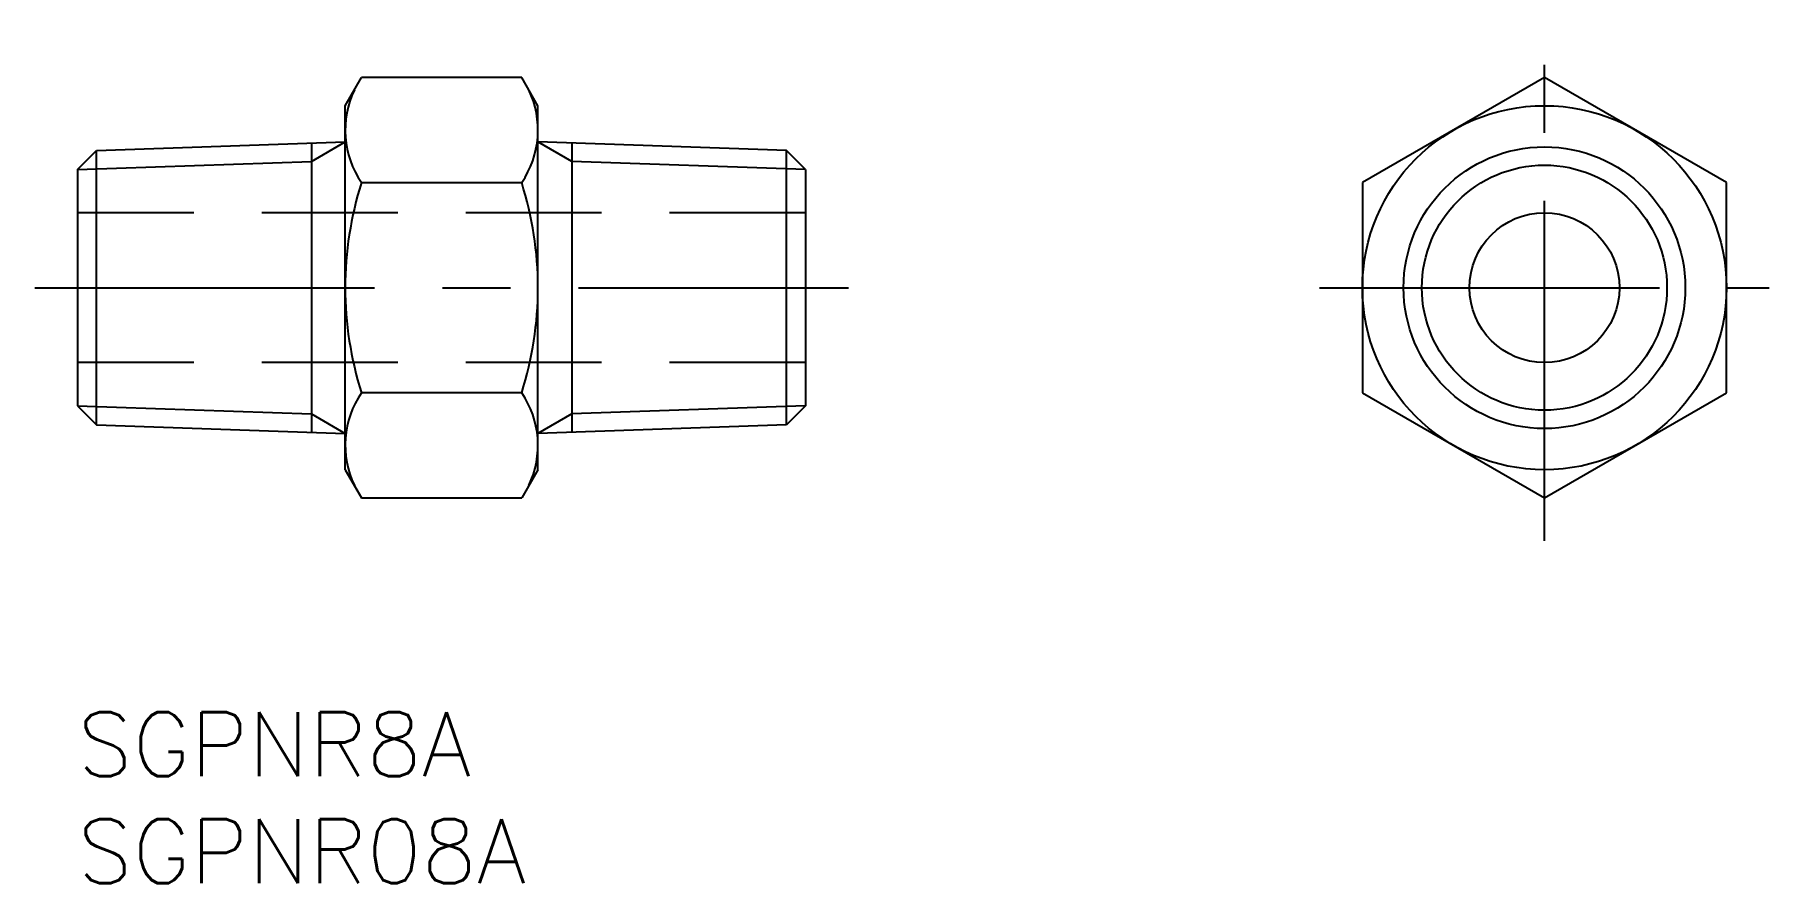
# Model space of a CAD drawing. Extents: x -2 to 79, y -8 to 31.6.
import ezdxf

# ---------------------------------------------------------------- set-up
doc = ezdxf.new("R2010")
doc.units = 0
doc.header["$LTSCALE"] = 0.5
doc.linetypes.add('CENTER', pattern=[50.8, 31.75, -6.35, 6.35, -6.35])
doc.linetypes.add('DASHED', pattern=[19.05, 12.7, -6.35])
for name, color, linetype in [('MSM_CENTER', 1, 'CENTER'), ('MSM_CONTINUOUS', 7, 'CONTINUOUS'), ('MSM_DASHED', 4, 'DASHED'), ('MSM_NARROW', 5, 'CONTINUOUS'), ('MSM_PART_NUMBER', 7, 'CONTINUOUS')]:
    doc.layers.add(name, color=color, linetype=linetype)
doc.styles.get("Standard").update_dxf_attribs({"font": 'txt.shx', "height": 3, "bigfont": 'bigfont.shx'})

msp = doc.modelspace()

# ---------------------------------------------------------------- linework, layer by layer
at = {"layer": 'MSM_CENTER'}
for p, q in [((68.5, 8), (68.5, 31.63)), ((-2, 19.815), (36, 19.815)), ((58, 19.815), (79, 19.815))]:
    msp.add_line(p, q, dxfattribs=at)
at = {"layer": 'MSM_CONTINUOUS'}
for p, q in [((12.5, 28.315), (13.259, 29.63)), ((20.741, 29.63), (13.259, 29.63)), ((21.5, 28.315), (20.741, 29.63)), ((68.5, 29.63), (60, 24.722)), ((77, 24.722), (68.5, 29.63)), ((12.5, 11.315), (12.5, 28.315)), ((21.5, 11.315), (21.5, 28.315)), ((0, 25.328), (0.887, 26.215)), ((0.887, 26.215), (12.5, 26.62)), ((0.887, 13.415), (0.887, 26.215)), ((10.922, 26.565), (10.922, 13.065)), ((33.113, 26.215), (21.5, 26.62)), ((23.078, 26.565), (23.078, 13.065)), ((33.113, 13.415), (33.113, 26.215)), ((34, 25.328), (33.113, 26.215)), ((0, 25.328), (0, 14.302)), ((34, 25.328), (34, 14.302)), ((13.259, 24.722), (20.741, 24.722)), ((60, 24.722), (60, 14.907)), ((77, 14.907), (77, 24.722)), ((20.741, 14.907), (13.259, 14.907)), ((60, 14.907), (68.5, 10)), ((68.5, 10), (77, 14.907)), ((0, 14.302), (0.887, 13.415)), ((34, 14.302), (33.113, 13.415)), ((0.887, 13.415), (12.5, 13.01)), ((33.113, 13.415), (21.5, 13.01)), ((12.5, 11.315), (13.259, 10)), ((21.5, 11.315), (20.741, 10)), ((13.259, 10), (20.741, 10))]:
    msp.add_line(p, q, dxfattribs=at)
for radius in [8.5, 6.578, 3.5]:
    msp.add_circle((68.5, 19.815), radius, dxfattribs=at)
for centre, radius, start, end in [((16.845, 27.176), 4.345, 154.38425, 214.38425), ((17.155, 27.176), 4.345, 325.61575, 25.61575), ((28.741, 19.815), 16.241, 162.41205, 197.58795), ((5.259, 19.815), 16.241, 342.41205, 17.58795), ((16.845, 12.454), 4.345, 145.61575, 205.61575), ((17.155, 12.454), 4.345, 334.38425, 34.38425)]:
    msp.add_arc(centre, radius, start, end, dxfattribs=at)
at = {"layer": 'MSM_DASHED'}
for p, q in [((34, 23.315), (0, 23.315)), ((34, 16.315), (0, 16.315))]:
    msp.add_line(p, q, dxfattribs=at)
at = {"layer": 'MSM_NARROW'}
for p, q in [((10.922, 25.709), (12.5, 26.62)), ((23.078, 25.709), (21.5, 26.62)), ((0, 25.328), (10.922, 25.709)), ((34, 25.328), (23.078, 25.709)), ((0, 14.302), (10.922, 13.921)), ((10.922, 13.921), (12.5, 13.01)), ((23.078, 13.921), (21.5, 13.01)), ((34, 14.302), (23.078, 13.921))]:
    msp.add_line(p, q, dxfattribs=at)
msp.add_circle((68.5, 19.815), 5.722, dxfattribs=at)

# ---------------------------------------------------------------- texts
at = {"layer": 'MSM_PART_NUMBER'}
for s, p in [('SGPNR8A', (0, -3)), ('SGPNR08A', (0, -8))]:
    msp.add_text(s, height=3, dxfattribs=at).set_placement(p)

doc.saveas('drawing.dxf')
